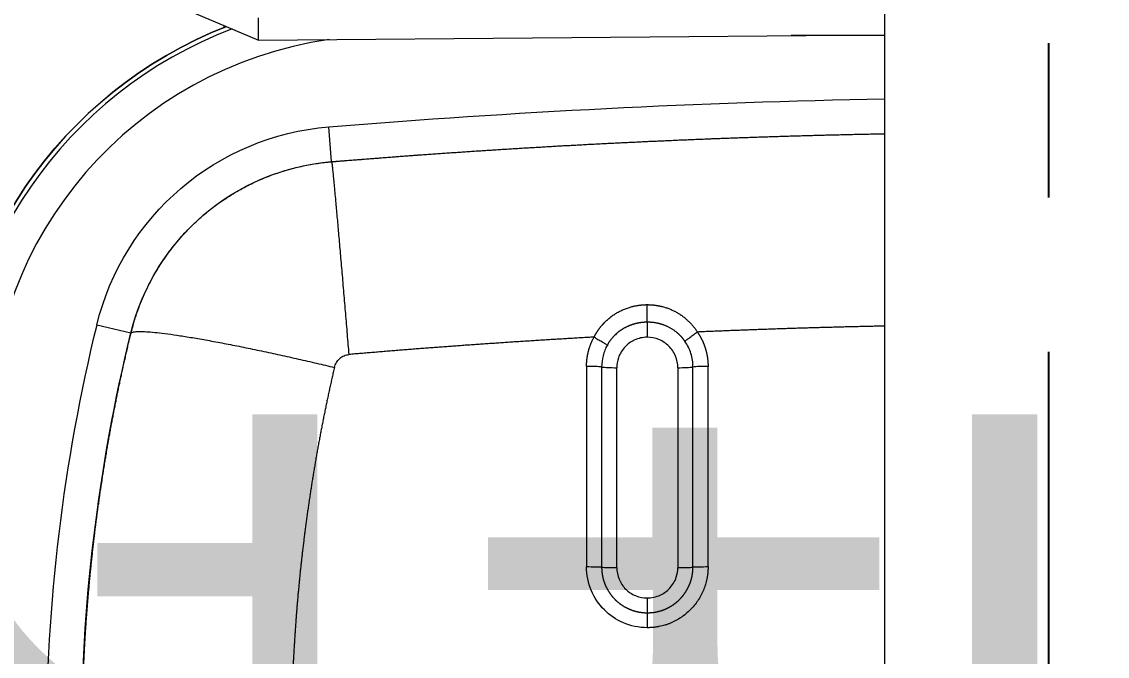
# Model space of a CAD drawing. Header units: millimetres. Extents: x 13235 to 13829, y -4257 to -3417.
# Drawn here: x 13429.7 to 13445.33, y -3513.66 to -3504.52 of the extents above; entities that cross this region are included whole.
import ezdxf

# ---------------------------------------------------------------- set-up
doc = ezdxf.new("R2010")
doc.units = ezdxf.units.MM
doc.header["$LTSCALE"] = 0.1
doc.linetypes.add('CENTER2', pattern=[28.575, 19.05, -3.175, 3.175, -3.175])
doc.linetypes.add('HIDDENX2', pattern=[19.05, 12.7, -6.35])
doc.layers.get('0').update_dxf_attribs({"lineweight": 15})
doc.layers.add('DIM', color=3, linetype='Continuous', lineweight=9)
doc.layers.add('HIDDEN', color=8, linetype='HIDDENX2')
doc.styles.get("Standard").update_dxf_attribs({"font": 'arial.ttf'})

msp = doc.modelspace()

# ---------------------------------------------------------------- linework, layer by layer
at = {"linetype": 'Continuous', "lineweight": 18, "extrusion": (-1.22465e-16, -1, 0)}
for p, q in [((13442.123, -3500.119), (13442.123, -3525.119)), ((13432.176, -3504.386), (13433.11, -3504.782)), ((13433.11, -3504.782), (13442.122, -3504.704)), ((13438.049, -3509.491), (13438.049, -3512.375)), ((13439.364, -3512.375), (13439.364, -3509.491))]:
    msp.add_line(p, q, dxfattribs=at)
at = {"linetype": 'Continuous', "lineweight": 13, "extrusion": (-1.22465e-16, -1, 0)}
for p, q in [((13432.611, -3504.57), (13432.612, -3504.598)), ((13432.611, -3504.57), (13432.612, -3504.598)), ((13442.123, -3504.716), (13440.776, -3504.716)), ((13434.162, -3506.532), (13434.12, -3506.031)), ((13434.162, -3506.533), (13434.162, -3506.532)), ((13430.784, -3508.882), (13431.272, -3509)), ((13431.272, -3509), (13431.274, -3509.001)), ((13438.267, -3512.38), (13438.267, -3509.5)), ((13439.146, -3509.5), (13439.146, -3512.38))]:
    msp.add_line(p, q, dxfattribs=at)
at = {"linetype": 'Continuous', "lineweight": 13, "extrusion": (0, 0, -1)}
for centre, radius, start, end in [((-13434.938, -3510.424), 6.272, 0, 68.5673), ((-13444.485, -3631.715), 126.11, 85.28566, 88.92653), ((-13455.666, -3514.946), 25.108, 0, 13.6983)]:
    msp.add_arc(centre, radius, start, end, dxfattribs=at)
at = {"linetype": 'Continuous', "lineweight": 18}
msp.add_arc((13434.938, -3510.424), 6.272, 111.4341, 180, dxfattribs=at)
at = {"linetype": 'Continuous', "lineweight": 13}
for radius, start in [(6.21, 110.8491), (5.708, 98.1788)]:
    msp.add_arc((13434.938, -3510.424), radius, start, 180, dxfattribs=at)
at = {"linetype": 'Continuous', "lineweight": 18, "extrusion": (0, 0, -1)}
for centre, radius, start, end in [((-13434.429, -3509.77), 3.752, 13.6989, 85.285), ((-13444.485, -3631.715), 125.608, 85.28568, 88.92226), ((-13434.429, -3509.77), 3.249, 13.6983, 85.2857), ((-13455.666, -3514.946), 25.61, 0, 13.6984)]:
    msp.add_arc(centre, radius, start, end, dxfattribs=at)
at = {"linetype": 'Continuous', "lineweight": 18}
for centre, major_axis, ratio, start_param, end_param in [((13437.832, -3509.5), (0.251, 0), 0.072499, 0.523565, 1.57082), ((13439.581, -3509.5), (0.251, 0), 0.072499, 1.570773, 2.61793), ((13437.832, -3512.38), (-0.251, 0), 0.034167, 3.665126, 4.712354), ((13439.581, -3512.38), (-0.251, 0), 0.034167, 4.712424, 5.759653)]:
    msp.add_ellipse(centre, major_axis=major_axis, ratio=ratio, start_param=start_param, end_param=end_param, dxfattribs=at)
at = {"linetype": 'Continuous', "lineweight": 13}
for centre, major_axis, ratio, start_param, end_param in [((13437.833, -3514.946), (0, -75.378), 0.000024, 4.639827, 4.67819), ((13438.267, -3509.482), (-0.251, 0), 0.0725, 0.523675, 1.570796), ((13439.146, -3509.482), (-0.251, 0), 0.0725, 1.570796, 2.617919), ((13439.58, -3514.946), (0, 75.378), 0.000024, 4.746563, 4.784951), ((13438.267, -3512.371), (0.251, 0), 0.034167, 3.665267, 4.712389), ((13439.146, -3512.371), (0.251, 0), 0.034167, 4.712389, 5.75951)]:
    msp.add_ellipse(centre, major_axis=major_axis, ratio=ratio, start_param=start_param, end_param=end_param, dxfattribs=at)
at = {"linetype": 'Continuous', "lineweight": 18}
for points, knots in [([(13433.11, -3504.782), (13433.11, -3504.782), (13433.11, -3504.769), (13433.11, -3504.709), (13433.11, -3504.608), (13433.11, -3504.515), (13433.11, -3504.461)], [0, 0, 0, 0, 0.250365, 0.500243, 0.750122, 1, 1, 1, 1]), ([(13438.706, -3508.845), (13438.706, -3508.831), (13438.706, -3508.797), (13438.705, -3508.733), (13438.705, -3508.661), (13438.705, -3508.614), (13438.705, -3508.592)], [0, 0, 0, 0, 0.250005, 0.50001, 0.750015, 1, 1, 1, 1]), ([(13438.706, -3509.062), (13438.642, -3509.062), (13438.523, -3509.088), (13438.373, -3509.196), (13438.285, -3509.341), (13438.267, -3509.452), (13438.267, -3509.5)], [0, 0, 0, 0, 0.278949, 0.51556, 0.792307, 1, 1, 1, 1]), ([(13439.146, -3509.5), (13439.146, -3509.443), (13439.123, -3509.328), (13439.025, -3509.182), (13438.879, -3509.084), (13438.764, -3509.062), (13438.706, -3509.062)], [0, 0, 0, 0, 0.250256, 0.500366, 0.750264, 1, 1, 1, 1]), ([(13438.706, -3513.246), (13438.586, -3513.246), (13438.357, -3513.199), (13438.069, -3513.002), (13437.877, -3512.716), (13437.832, -3512.486), (13437.832, -3512.371)], [0, 0, 0, 0, 0.263095, 0.499783, 0.749102, 1, 1, 1, 1]), ([(13438.267, -3512.38), (13438.267, -3512.437), (13438.29, -3512.552), (13438.387, -3512.698), (13438.534, -3512.795), (13438.649, -3512.818), (13438.706, -3512.818)], [0, 0, 0, 0, 0.250188, 0.500268, 0.750184, 1, 1, 1, 1]), ([(13438.706, -3512.818), (13438.771, -3512.818), (13438.889, -3512.791), (13439.04, -3512.683), (13439.128, -3512.538), (13439.146, -3512.427), (13439.146, -3512.38)], [0, 0, 0, 0, 0.278901, 0.515475, 0.792285, 1, 1, 1, 1])]:
    msp.add_open_spline(points, degree=3, knots=knots, dxfattribs=at)
at = {"linetype": 'Continuous', "lineweight": 13}
for points, knots in [([(13434.162, -3506.533), (13434.192, -3506.531), (13434.252, -3506.526), (13434.342, -3506.518), (13434.432, -3506.511), (13434.522, -3506.504), (13434.612, -3506.497), (13434.702, -3506.49), (13434.791, -3506.483), (13434.881, -3506.476), (13434.971, -3506.469), (13435.06, -3506.462), (13435.15, -3506.455), (13435.239, -3506.449), (13435.329, -3506.442), (13435.418, -3506.436), (13435.507, -3506.429), (13435.597, -3506.423), (13435.686, -3506.417), (13435.775, -3506.41), (13435.864, -3506.404), (13435.953, -3506.398), (13436.042, -3506.392), (13436.131, -3506.386), (13436.22, -3506.38), (13436.309, -3506.374), (13436.397, -3506.369), (13436.486, -3506.363), (13436.575, -3506.357), (13436.663, -3506.352), (13436.752, -3506.346), (13436.84, -3506.341), (13436.929, -3506.335), (13437.017, -3506.33), (13437.105, -3506.325), (13437.194, -3506.32), (13437.282, -3506.314), (13437.37, -3506.309), (13437.458, -3506.304), (13437.546, -3506.299), (13437.634, -3506.295), (13437.722, -3506.29), (13437.81, -3506.285), (13437.898, -3506.28), (13437.986, -3506.276), (13438.073, -3506.271), (13438.161, -3506.267), (13438.248, -3506.263), (13438.336, -3506.258), (13438.423, -3506.254), (13438.511, -3506.25), (13438.598, -3506.246), (13438.685, -3506.241), (13438.773, -3506.237), (13438.86, -3506.234), (13438.947, -3506.23), (13439.034, -3506.226), (13439.121, -3506.222), (13439.208, -3506.218), (13439.295, -3506.215), (13439.382, -3506.211), (13439.469, -3506.208), (13439.555, -3506.204), (13439.642, -3506.201), (13439.729, -3506.197), (13439.815, -3506.194), (13439.902, -3506.191), (13439.988, -3506.188), (13440.074, -3506.185), (13440.161, -3506.182), (13440.247, -3506.179), (13440.333, -3506.176), (13440.419, -3506.173), (13440.505, -3506.17), (13440.591, -3506.168), (13440.677, -3506.165), (13440.763, -3506.162), (13440.849, -3506.16), (13440.935, -3506.157), (13441.021, -3506.155), (13441.106, -3506.153), (13441.192, -3506.15), (13441.278, -3506.148), (13441.363, -3506.146), (13441.448, -3506.144), (13441.534, -3506.142), (13441.619, -3506.14), (13441.704, -3506.138), (13441.79, -3506.136), (13441.875, -3506.134), (13441.96, -3506.133), (13442.042, -3506.131), (13442.096, -3506.13), (13442.122, -3506.129)], [0, 0, 0, 0, 0.011338, 0.022669, 0.033992, 0.045308, 0.056617, 0.067917, 0.07921, 0.090496, 0.101774, 0.113045, 0.124308, 0.135564, 0.146812, 0.158052, 0.169285, 0.180511, 0.191729, 0.202939, 0.214142, 0.225337, 0.236525, 0.247706, 0.258879, 0.270044, 0.281202, 0.292352, 0.303495, 0.31463, 0.325757, 0.336878, 0.34799, 0.359095, 0.370193, 0.381283, 0.392365, 0.403441, 0.414508, 0.425568, 0.43662, 0.447665, 0.458703, 0.469733, 0.480755, 0.49177, 0.502777, 0.513777, 0.524769, 0.535754, 0.546731, 0.557701, 0.568663, 0.579617, 0.590564, 0.601504, 0.612436, 0.623361, 0.634278, 0.645187, 0.656089, 0.666984, 0.67787, 0.68875, 0.699622, 0.710486, 0.721343, 0.732192, 0.743034, 0.753868, 0.764695, 0.775514, 0.786326, 0.79713, 0.807927, 0.818716, 0.829497, 0.840271, 0.851038, 0.861797, 0.872548, 0.883292, 0.894029, 0.904758, 0.915479, 0.926193, 0.936899, 0.947598, 0.958289, 0.968973, 0.979649, 0.990318, 1, 1, 1, 1]), ([(13431.274, -3509.001), (13431.298, -3508.902), (13431.327, -3508.805), (13431.392, -3508.616), (13431.428, -3508.524), (13431.509, -3508.346), (13431.552, -3508.26), (13431.646, -3508.093), (13431.696, -3508.013), (13431.802, -3507.859), (13431.857, -3507.785), (13431.972, -3507.644), (13432.032, -3507.577), (13432.156, -3507.449), (13432.219, -3507.388), (13432.35, -3507.274), (13432.416, -3507.22), (13432.552, -3507.118), (13432.621, -3507.071), (13432.76, -3506.983), (13432.83, -3506.942), (13432.971, -3506.867), (13433.042, -3506.832), (13433.185, -3506.769), (13433.256, -3506.74), (13433.399, -3506.689), (13433.47, -3506.666), (13433.611, -3506.626), (13433.682, -3506.609), (13433.821, -3506.579), (13433.96, -3506.554), (13434.095, -3506.539), (13434.162, -3506.533)], [0, 0, 0, 0, 0.0625, 0.0625, 0.125, 0.125, 0.1875, 0.1875, 0.25, 0.25, 0.3125, 0.3125, 0.375, 0.375, 0.4375, 0.4375, 0.5, 0.5, 0.5625, 0.5625, 0.625, 0.625, 0.6875, 0.6875, 0.75, 0.75, 0.8125, 0.8125, 0.875, 0.875, 0.9375, 1, 1, 1, 1]), ([(13437.94, -3509.06), (13437.941, -3509.058), (13437.943, -3509.054), (13437.946, -3509.048), (13437.949, -3509.042), (13437.953, -3509.036), (13437.956, -3509.03), (13437.959, -3509.024), (13437.963, -3509.018), (13437.966, -3509.012), (13437.97, -3509.006), (13437.973, -3509), (13437.977, -3508.994), (13437.981, -3508.988), (13437.984, -3508.982), (13437.988, -3508.977), (13437.992, -3508.971), (13437.996, -3508.965), (13438, -3508.959), (13438.004, -3508.954), (13438.008, -3508.948), (13438.012, -3508.942), (13438.016, -3508.937), (13438.02, -3508.931), (13438.024, -3508.926), (13438.028, -3508.92), (13438.033, -3508.915), (13438.037, -3508.909), (13438.041, -3508.904), (13438.046, -3508.899), (13438.05, -3508.893), (13438.055, -3508.888), (13438.059, -3508.883), (13438.064, -3508.878), (13438.069, -3508.872), (13438.074, -3508.867), (13438.09, -3508.849), (13438.12, -3508.82), (13438.165, -3508.781), (13438.212, -3508.745), (13438.261, -3508.713), (13438.313, -3508.685), (13438.365, -3508.661), (13438.42, -3508.64), (13438.462, -3508.627), (13438.49, -3508.619), (13438.504, -3508.616), (13438.518, -3508.613), (13438.532, -3508.61), (13438.547, -3508.607), (13438.561, -3508.604), (13438.575, -3508.602), (13438.589, -3508.6), (13438.604, -3508.598), (13438.618, -3508.597), (13438.632, -3508.595), (13438.647, -3508.594), (13438.661, -3508.593), (13438.676, -3508.593), (13438.69, -3508.592), (13438.7, -3508.592), (13438.705, -3508.592)], [0, 0, 0, 0, 0.007325, 0.014647, 0.021966, 0.029283, 0.036598, 0.043911, 0.051224, 0.058535, 0.065846, 0.073158, 0.08047, 0.087782, 0.095096, 0.102412, 0.10973, 0.11705, 0.124373, 0.1317, 0.13903, 0.146364, 0.153704, 0.161048, 0.168397, 0.175753, 0.183114, 0.190483, 0.197858, 0.205241, 0.212632, 0.220032, 0.22744, 0.234858, 0.242285, 0.249722, 0.25717, 0.320213, 0.382963, 0.44569, 0.508675, 0.570135, 0.631553, 0.693208, 0.755378, 0.770775, 0.786138, 0.801471, 0.816778, 0.832063, 0.847331, 0.862585, 0.877831, 0.893072, 0.908313, 0.923558, 0.938812, 0.954079, 0.969363, 0.984668, 1, 1, 1, 1]), ([(13438.705, -3508.592), (13438.707, -3508.592), (13438.712, -3508.592), (13438.719, -3508.592), (13438.727, -3508.593), (13438.734, -3508.593), (13438.741, -3508.593), (13438.748, -3508.593), (13438.756, -3508.594), (13438.763, -3508.594), (13438.77, -3508.595), (13438.777, -3508.595), (13438.784, -3508.596), (13438.792, -3508.597), (13438.799, -3508.597), (13438.806, -3508.598), (13438.813, -3508.599), (13438.82, -3508.6), (13438.828, -3508.601), (13438.835, -3508.602), (13438.842, -3508.603), (13438.849, -3508.604), (13438.856, -3508.606), (13438.863, -3508.607), (13438.871, -3508.608), (13438.878, -3508.61), (13438.885, -3508.611), (13438.892, -3508.613), (13438.899, -3508.614), (13438.906, -3508.616), (13438.928, -3508.621), (13438.965, -3508.631), (13439.015, -3508.649), (13439.064, -3508.669), (13439.112, -3508.693), (13439.158, -3508.719), (13439.203, -3508.749), (13439.246, -3508.782), (13439.277, -3508.809), (13439.297, -3508.828), (13439.308, -3508.838), (13439.318, -3508.849), (13439.329, -3508.859), (13439.339, -3508.87), (13439.348, -3508.881), (13439.358, -3508.892), (13439.367, -3508.904), (13439.377, -3508.915), (13439.386, -3508.926), (13439.394, -3508.938), (13439.403, -3508.95), (13439.411, -3508.962), (13439.42, -3508.974), (13439.425, -3508.982), (13439.427, -3508.987)], [0, 0, 0, 0, 0.008452, 0.016897, 0.025335, 0.033768, 0.042196, 0.05062, 0.059039, 0.067455, 0.075869, 0.08428, 0.09269, 0.101099, 0.109508, 0.117917, 0.126327, 0.134739, 0.143152, 0.151569, 0.159988, 0.168412, 0.17684, 0.185274, 0.193713, 0.202158, 0.21061, 0.21907, 0.227537, 0.236014, 0.244499, 0.306692, 0.368433, 0.429953, 0.491478, 0.55444, 0.61722, 0.680046, 0.743142, 0.760482, 0.777771, 0.795015, 0.812218, 0.829385, 0.846519, 0.863626, 0.880709, 0.897773, 0.914822, 0.931861, 0.948894, 0.965925, 0.982959, 1, 1, 1, 1]), ([(13438.706, -3508.845), (13438.704, -3508.845), (13438.7, -3508.845), (13438.693, -3508.845), (13438.686, -3508.845), (13438.68, -3508.845), (13438.673, -3508.846), (13438.666, -3508.846), (13438.659, -3508.847), (13438.652, -3508.847), (13438.645, -3508.848), (13438.638, -3508.848), (13438.631, -3508.849), (13438.624, -3508.85), (13438.617, -3508.851), (13438.61, -3508.852), (13438.603, -3508.853), (13438.596, -3508.854), (13438.588, -3508.855), (13438.581, -3508.857), (13438.574, -3508.858), (13438.567, -3508.859), (13438.559, -3508.861), (13438.552, -3508.863), (13438.545, -3508.864), (13438.537, -3508.866), (13438.53, -3508.868), (13438.522, -3508.87), (13438.515, -3508.872), (13438.508, -3508.875), (13438.5, -3508.877), (13438.493, -3508.879), (13438.485, -3508.882), (13438.478, -3508.884), (13438.47, -3508.887), (13438.463, -3508.89), (13438.455, -3508.893), (13438.448, -3508.896), (13438.44, -3508.899), (13438.433, -3508.902), (13438.425, -3508.906), (13438.417, -3508.909), (13438.41, -3508.913), (13438.402, -3508.916), (13438.395, -3508.92), (13438.387, -3508.924), (13438.38, -3508.928), (13438.365, -3508.937), (13438.343, -3508.95), (13438.314, -3508.969), (13438.286, -3508.99), (13438.26, -3509.013), (13438.24, -3509.032), (13438.225, -3509.046), (13438.216, -3509.056), (13438.208, -3509.065), (13438.199, -3509.075), (13438.191, -3509.085), (13438.183, -3509.095), (13438.176, -3509.104), (13438.169, -3509.114), (13438.162, -3509.124), (13438.155, -3509.134), (13438.148, -3509.144), (13438.142, -3509.155), (13438.136, -3509.165), (13438.132, -3509.171), (13438.131, -3509.175)], [0, 0, 0, 0, 0.00952, 0.019099, 0.028738, 0.038437, 0.048196, 0.058015, 0.067894, 0.077834, 0.087833, 0.097893, 0.108014, 0.118195, 0.128437, 0.138739, 0.149103, 0.159527, 0.170012, 0.180558, 0.191165, 0.201833, 0.212562, 0.223353, 0.234205, 0.245118, 0.256092, 0.267128, 0.278225, 0.289383, 0.300604, 0.311886, 0.323229, 0.334634, 0.346102, 0.357631, 0.369222, 0.380875, 0.39259, 0.404368, 0.416209, 0.428112, 0.440078, 0.452106, 0.464198, 0.476353, 0.488571, 0.500853, 0.550727, 0.600635, 0.650573, 0.700538, 0.750526, 0.769479, 0.788258, 0.806865, 0.825297, 0.843556, 0.861641, 0.879551, 0.897286, 0.914846, 0.93223, 0.949438, 0.966469, 0.983323, 1, 1, 1, 1]), ([(13439.248, -3509.119), (13439.247, -3509.118), (13439.245, -3509.114), (13439.241, -3509.109), (13439.237, -3509.104), (13439.233, -3509.099), (13439.229, -3509.093), (13439.225, -3509.088), (13439.221, -3509.083), (13439.216, -3509.077), (13439.211, -3509.072), (13439.207, -3509.066), (13439.202, -3509.06), (13439.197, -3509.055), (13439.191, -3509.049), (13439.186, -3509.043), (13439.18, -3509.037), (13439.174, -3509.032), (13439.169, -3509.026), (13439.162, -3509.02), (13439.156, -3509.014), (13439.15, -3509.008), (13439.135, -3508.996), (13439.113, -3508.978), (13439.08, -3508.955), (13439.047, -3508.934), (13439.019, -3508.919), (13438.999, -3508.909), (13438.985, -3508.903), (13438.972, -3508.897), (13438.958, -3508.892), (13438.945, -3508.887), (13438.931, -3508.882), (13438.918, -3508.877), (13438.904, -3508.873), (13438.891, -3508.869), (13438.877, -3508.866), (13438.864, -3508.862), (13438.85, -3508.859), (13438.837, -3508.857), (13438.823, -3508.854), (13438.81, -3508.852), (13438.797, -3508.85), (13438.784, -3508.849), (13438.771, -3508.848), (13438.758, -3508.847), (13438.745, -3508.846), (13438.732, -3508.845), (13438.719, -3508.845), (13438.711, -3508.845), (13438.706, -3508.845)], [0, 0, 0, 0, 0.009757, 0.019727, 0.029911, 0.040307, 0.050916, 0.061737, 0.072772, 0.084018, 0.095478, 0.107149, 0.119033, 0.131129, 0.143438, 0.155958, 0.16869, 0.181633, 0.194788, 0.208155, 0.221734, 0.235524, 0.249525, 0.312065, 0.374539, 0.436937, 0.499251, 0.522836, 0.546253, 0.569501, 0.592583, 0.615498, 0.638247, 0.660831, 0.683251, 0.705507, 0.727598, 0.749526, 0.771291, 0.792893, 0.814332, 0.835608, 0.856722, 0.877673, 0.898463, 0.919092, 0.939559, 0.959866, 0.980013, 1, 1, 1, 1]), ([(13430.566, -3514.946), (13430.566, -3514.933), (13430.566, -3514.906), (13430.567, -3514.867), (13430.567, -3514.827), (13430.567, -3514.787), (13430.567, -3514.747), (13430.568, -3514.707), (13430.568, -3514.667), (13430.568, -3514.627), (13430.569, -3514.587), (13430.57, -3514.547), (13430.57, -3514.507), (13430.571, -3514.467), (13430.572, -3514.428), (13430.573, -3514.388), (13430.573, -3514.348), (13430.574, -3514.308), (13430.575, -3514.268), (13430.577, -3514.228), (13430.578, -3514.188), (13430.579, -3514.148), (13430.58, -3514.108), (13430.582, -3514.068), (13430.583, -3514.028), (13430.584, -3513.988), (13430.586, -3513.948), (13430.588, -3513.908), (13430.589, -3513.868), (13430.591, -3513.828), (13430.593, -3513.788), (13430.595, -3513.748), (13430.597, -3513.709), (13430.599, -3513.669), (13430.601, -3513.629), (13430.603, -3513.589), (13430.605, -3513.549), (13430.607, -3513.509), (13430.609, -3513.469), (13430.612, -3513.429), (13430.614, -3513.389), (13430.617, -3513.349), (13430.619, -3513.309), (13430.622, -3513.269), (13430.625, -3513.229), (13430.627, -3513.189), (13430.63, -3513.149), (13430.633, -3513.109), (13430.636, -3513.069), (13430.639, -3513.029), (13430.642, -3512.989), (13430.645, -3512.949), (13430.648, -3512.909), (13430.652, -3512.869), (13430.655, -3512.829), (13430.658, -3512.789), (13430.662, -3512.749), (13430.665, -3512.709), (13430.669, -3512.67), (13430.673, -3512.63), (13430.676, -3512.59), (13430.68, -3512.55), (13430.684, -3512.51), (13430.688, -3512.47), (13430.692, -3512.43), (13430.696, -3512.39), (13430.7, -3512.35), (13430.704, -3512.31), (13430.708, -3512.27), (13430.712, -3512.23), (13430.717, -3512.19), (13430.721, -3512.15), (13430.726, -3512.11), (13430.73, -3512.07), (13430.735, -3512.031), (13430.739, -3511.991), (13430.745, -3511.94), (13430.753, -3511.877), (13430.762, -3511.804), (13430.771, -3511.73), (13430.781, -3511.657), (13430.791, -3511.583), (13430.8, -3511.51), (13430.811, -3511.436), (13430.821, -3511.363), (13430.832, -3511.289), (13430.843, -3511.216), (13430.854, -3511.142), (13430.865, -3511.068), (13430.876, -3510.995), (13430.888, -3510.921), (13430.9, -3510.847), (13430.912, -3510.774), (13430.925, -3510.7), (13430.937, -3510.626), (13430.95, -3510.552), (13430.963, -3510.479), (13430.977, -3510.405), (13430.99, -3510.331), (13431.004, -3510.257), (13431.018, -3510.183), (13431.032, -3510.109), (13431.047, -3510.036), (13431.062, -3509.962), (13431.076, -3509.888), (13431.092, -3509.814), (13431.107, -3509.74), (13431.123, -3509.666), (13431.139, -3509.592), (13431.155, -3509.518), (13431.171, -3509.444), (13431.188, -3509.371), (13431.204, -3509.297), (13431.221, -3509.223), (13431.239, -3509.149), (13431.256, -3509.075), (13431.268, -3509.026), (13431.274, -3509.001)], [0, 0, 0, 0, 0.006641, 0.013284, 0.019926, 0.02657, 0.033214, 0.039859, 0.046505, 0.053151, 0.059798, 0.066445, 0.073094, 0.079743, 0.086392, 0.093043, 0.099694, 0.106345, 0.112998, 0.119651, 0.126305, 0.132959, 0.139615, 0.14627, 0.152927, 0.159584, 0.166243, 0.172901, 0.179561, 0.186221, 0.192882, 0.199543, 0.206206, 0.212869, 0.219533, 0.226197, 0.232862, 0.239528, 0.246195, 0.252862, 0.25953, 0.266199, 0.272869, 0.279539, 0.28621, 0.292882, 0.299554, 0.306227, 0.312901, 0.319576, 0.326251, 0.332927, 0.339604, 0.346282, 0.35296, 0.35964, 0.366319, 0.373, 0.379681, 0.386364, 0.393046, 0.39973, 0.406415, 0.4131, 0.419786, 0.426472, 0.43316, 0.439848, 0.446537, 0.453227, 0.459917, 0.466608, 0.4733, 0.479993, 0.486687, 0.493381, 0.500076, 0.512393, 0.524719, 0.537054, 0.549398, 0.561752, 0.574114, 0.586486, 0.598868, 0.611258, 0.623658, 0.636067, 0.648485, 0.660913, 0.67335, 0.685796, 0.698252, 0.710717, 0.723191, 0.735674, 0.748167, 0.760669, 0.773181, 0.785702, 0.798232, 0.810772, 0.823321, 0.83588, 0.848448, 0.861025, 0.873612, 0.886208, 0.898814, 0.911429, 0.924053, 0.936687, 0.949331, 0.961984, 0.974646, 0.987318, 1, 1, 1, 1]), ([(13431.274, -3509.001), (13431.278, -3508.996), (13431.286, -3508.991), (13431.31, -3508.984), (13431.327, -3508.982), (13431.367, -3508.979), (13431.392, -3508.978), (13431.45, -3508.979), (13431.484, -3508.981), (13431.56, -3508.986), (13431.602, -3508.99), (13431.696, -3509), (13431.747, -3509.006), (13431.858, -3509.021), (13431.918, -3509.03), (13432.045, -3509.049), (13432.112, -3509.06), (13432.254, -3509.084), (13432.328, -3509.097), (13432.482, -3509.125), (13432.561, -3509.14), (13432.725, -3509.172), (13432.809, -3509.188), (13432.979, -3509.223), (13433.066, -3509.241), (13433.241, -3509.278), (13433.329, -3509.297), (13433.506, -3509.336), (13433.595, -3509.356), (13433.771, -3509.396), (13433.859, -3509.416), (13434.032, -3509.456), (13434.117, -3509.476), (13434.201, -3509.497)], [0, 0, 0, 0, 0.0625, 0.0625, 0.125, 0.125, 0.1875, 0.1875, 0.25, 0.25, 0.3125, 0.3125, 0.375, 0.375, 0.4375, 0.4375, 0.5, 0.5, 0.5625, 0.5625, 0.625, 0.625, 0.6875, 0.6875, 0.75, 0.75, 0.8125, 0.8125, 0.875, 0.875, 0.9375, 0.9375, 1, 1, 1, 1]), ([(13442.122, -3508.901), (13442.114, -3508.901), (13442.078, -3508.902), (13442.014, -3508.904), (13441.931, -3508.905), (13441.847, -3508.907), (13441.764, -3508.909), (13441.68, -3508.911), (13441.597, -3508.913), (13441.513, -3508.915), (13441.43, -3508.917), (13441.347, -3508.92), (13441.263, -3508.922), (13441.18, -3508.924), (13441.096, -3508.926), (13441.013, -3508.929), (13440.929, -3508.931), (13440.846, -3508.934), (13440.762, -3508.937), (13440.679, -3508.939), (13440.595, -3508.942), (13440.512, -3508.945), (13440.429, -3508.948), (13440.345, -3508.951), (13440.262, -3508.954), (13440.178, -3508.957), (13440.095, -3508.96), (13440.011, -3508.963), (13439.928, -3508.966), (13439.845, -3508.969), (13439.761, -3508.973), (13439.678, -3508.976), (13439.594, -3508.979), (13439.511, -3508.983), (13439.455, -3508.985), (13439.427, -3508.987)], [0, 0, 0, 0, 0.009078, 0.040046, 0.071013, 0.10198, 0.132947, 0.163913, 0.19488, 0.225846, 0.256812, 0.287778, 0.318744, 0.34971, 0.380676, 0.411642, 0.442607, 0.473573, 0.504539, 0.535504, 0.56647, 0.597436, 0.628401, 0.659367, 0.690333, 0.721299, 0.752265, 0.783231, 0.814198, 0.845164, 0.876131, 0.907098, 0.938065, 0.969032, 1, 1, 1, 1]), ([(13439.427, -3508.987), (13439.429, -3508.989), (13439.432, -3508.993), (13439.436, -3508.999), (13439.44, -3509.005), (13439.444, -3509.012), (13439.448, -3509.018), (13439.452, -3509.025), (13439.456, -3509.031), (13439.46, -3509.037), (13439.464, -3509.044), (13439.468, -3509.05), (13439.471, -3509.057), (13439.475, -3509.064), (13439.478, -3509.07), (13439.482, -3509.077), (13439.485, -3509.083), (13439.489, -3509.09), (13439.492, -3509.097), (13439.495, -3509.104), (13439.499, -3509.11), (13439.502, -3509.117), (13439.505, -3509.124), (13439.508, -3509.131), (13439.511, -3509.138), (13439.514, -3509.145), (13439.517, -3509.152), (13439.519, -3509.158), (13439.522, -3509.165), (13439.525, -3509.172), (13439.527, -3509.18), (13439.53, -3509.187), (13439.533, -3509.194), (13439.535, -3509.201), (13439.537, -3509.208), (13439.54, -3509.215), (13439.543, -3509.225), (13439.546, -3509.236), (13439.55, -3509.251), (13439.554, -3509.265), (13439.558, -3509.279), (13439.561, -3509.293), (13439.564, -3509.307), (13439.567, -3509.322), (13439.569, -3509.336), (13439.571, -3509.351), (13439.574, -3509.365), (13439.575, -3509.379), (13439.577, -3509.394), (13439.578, -3509.408), (13439.579, -3509.423), (13439.58, -3509.438), (13439.581, -3509.452), (13439.581, -3509.467), (13439.581, -3509.477), (13439.581, -3509.482)], [0, 0, 0, 0, 0.014405, 0.028792, 0.04316, 0.057512, 0.071848, 0.086169, 0.100476, 0.114771, 0.129054, 0.143327, 0.15759, 0.171845, 0.186092, 0.200333, 0.214569, 0.228801, 0.24303, 0.257256, 0.271482, 0.285708, 0.299934, 0.314164, 0.328396, 0.342633, 0.356875, 0.371124, 0.38538, 0.399645, 0.413919, 0.428205, 0.442502, 0.456812, 0.471135, 0.485474, 0.499829, 0.527808, 0.555723, 0.583582, 0.611392, 0.639162, 0.666899, 0.69461, 0.722304, 0.749989, 0.777671, 0.80536, 0.833062, 0.860786, 0.888539, 0.91633, 0.944165, 0.972052, 1, 1, 1, 1]), ([(13437.94, -3509.06), (13437.91, -3509.062), (13437.852, -3509.065), (13437.763, -3509.07), (13437.675, -3509.075), (13437.587, -3509.08), (13437.498, -3509.086), (13437.41, -3509.091), (13437.322, -3509.096), (13437.233, -3509.102), (13437.145, -3509.107), (13437.057, -3509.113), (13436.968, -3509.119), (13436.88, -3509.124), (13436.792, -3509.13), (13436.703, -3509.136), (13436.615, -3509.142), (13436.527, -3509.148), (13436.439, -3509.154), (13436.35, -3509.16), (13436.262, -3509.166), (13436.174, -3509.172), (13436.086, -3509.178), (13435.997, -3509.185), (13435.909, -3509.191), (13435.821, -3509.198), (13435.733, -3509.204), (13435.644, -3509.211), (13435.556, -3509.218), (13435.468, -3509.224), (13435.38, -3509.231), (13435.291, -3509.238), (13435.203, -3509.245), (13435.115, -3509.252), (13435.027, -3509.259), (13434.939, -3509.266), (13434.85, -3509.274), (13434.762, -3509.281), (13434.674, -3509.288), (13434.586, -3509.296), (13434.498, -3509.303), (13434.439, -3509.308), (13434.409, -3509.311)], [0, 0, 0, 0, 0.025001, 0.050002, 0.075003, 0.100004, 0.125004, 0.150004, 0.175004, 0.200004, 0.225004, 0.250003, 0.275003, 0.300002, 0.325001, 0.350001, 0.375, 0.399999, 0.424998, 0.449997, 0.474996, 0.499995, 0.524994, 0.549993, 0.574992, 0.599992, 0.624991, 0.64999, 0.67499, 0.699989, 0.724989, 0.749989, 0.774989, 0.799989, 0.82499, 0.849991, 0.874992, 0.899993, 0.924994, 0.949996, 0.974998, 1, 1, 1, 1]), ([(13437.832, -3509.482), (13437.832, -3509.479), (13437.832, -3509.474), (13437.832, -3509.466), (13437.832, -3509.459), (13437.832, -3509.451), (13437.832, -3509.444), (13437.833, -3509.436), (13437.833, -3509.429), (13437.834, -3509.421), (13437.834, -3509.414), (13437.835, -3509.406), (13437.836, -3509.399), (13437.836, -3509.391), (13437.837, -3509.384), (13437.838, -3509.376), (13437.839, -3509.369), (13437.84, -3509.361), (13437.841, -3509.354), (13437.842, -3509.346), (13437.843, -3509.339), (13437.845, -3509.331), (13437.846, -3509.324), (13437.847, -3509.316), (13437.849, -3509.309), (13437.85, -3509.301), (13437.852, -3509.294), (13437.854, -3509.286), (13437.855, -3509.279), (13437.857, -3509.271), (13437.86, -3509.262), (13437.863, -3509.25), (13437.867, -3509.236), (13437.871, -3509.221), (13437.876, -3509.208), (13437.88, -3509.194), (13437.885, -3509.18), (13437.89, -3509.166), (13437.896, -3509.153), (13437.901, -3509.139), (13437.907, -3509.126), (13437.913, -3509.112), (13437.92, -3509.099), (13437.926, -3509.086), (13437.933, -3509.073), (13437.938, -3509.065), (13437.94, -3509.06)], [0, 0, 0, 0, 0.017238, 0.034465, 0.051682, 0.06889, 0.086091, 0.103286, 0.120477, 0.137664, 0.154848, 0.172032, 0.189217, 0.206403, 0.223592, 0.240786, 0.257986, 0.275192, 0.292407, 0.309631, 0.326867, 0.344114, 0.361375, 0.378651, 0.395943, 0.413252, 0.43058, 0.447927, 0.465296, 0.482688, 0.500102, 0.533741, 0.567295, 0.600773, 0.634184, 0.667538, 0.700845, 0.734113, 0.767351, 0.80057, 0.833779, 0.866987, 0.900204, 0.933438, 0.966701, 1, 1, 1, 1]), ([(13438.131, -3509.175), (13438.117, -3509.199), (13438.105, -3509.224), (13438.085, -3509.275), (13438.077, -3509.301), (13438.056, -3509.381), (13438.049, -3509.436), (13438.049, -3509.491)], [0, 0, 0, 0, 0.25, 0.25, 0.5, 0.5, 1, 1, 1, 1]), ([(13439.364, -3509.491), (13439.364, -3509.425), (13439.354, -3509.359), (13439.324, -3509.265), (13439.312, -3509.234), (13439.283, -3509.175), (13439.267, -3509.147), (13439.248, -3509.119)], [0, 0, 0, 0, 0.5, 0.5, 0.75, 0.75, 1, 1, 1, 1]), ([(13434.201, -3509.497), (13434.199, -3509.508), (13434.193, -3509.532), (13434.185, -3509.568), (13434.177, -3509.604), (13434.169, -3509.639), (13434.161, -3509.675), (13434.153, -3509.711), (13434.145, -3509.747), (13434.137, -3509.782), (13434.129, -3509.818), (13434.121, -3509.854), (13434.114, -3509.89), (13434.106, -3509.925), (13434.099, -3509.961), (13434.091, -3509.997), (13434.084, -3510.033), (13434.076, -3510.069), (13434.069, -3510.104), (13434.062, -3510.14), (13434.054, -3510.176), (13434.047, -3510.212), (13434.04, -3510.248), (13434.033, -3510.284), (13434.026, -3510.32), (13434.019, -3510.356), (13434.012, -3510.392), (13434.005, -3510.428), (13433.998, -3510.463), (13433.992, -3510.499), (13433.985, -3510.535), (13433.978, -3510.571), (13433.972, -3510.607), (13433.965, -3510.643), (13433.959, -3510.679), (13433.952, -3510.715), (13433.946, -3510.751), (13433.939, -3510.787), (13433.933, -3510.823), (13433.927, -3510.86), (13433.921, -3510.896), (13433.915, -3510.932), (13433.909, -3510.968), (13433.903, -3511.004), (13433.897, -3511.04), (13433.891, -3511.076), (13433.885, -3511.112), (13433.879, -3511.148), (13433.874, -3511.184), (13433.868, -3511.221), (13433.862, -3511.257), (13433.857, -3511.293), (13433.851, -3511.329), (13433.846, -3511.365), (13433.84, -3511.402), (13433.835, -3511.438), (13433.83, -3511.474), (13433.825, -3511.51), (13433.819, -3511.546), (13433.814, -3511.583), (13433.809, -3511.619), (13433.804, -3511.655), (13433.799, -3511.692), (13433.794, -3511.728), (13433.79, -3511.764), (13433.785, -3511.8), (13433.78, -3511.837), (13433.775, -3511.873), (13433.771, -3511.909), (13433.766, -3511.946), (13433.762, -3511.982), (13433.757, -3512.019), (13433.753, -3512.055), (13433.748, -3512.091), (13433.744, -3512.128), (13433.74, -3512.164), (13433.734, -3512.211), (13433.728, -3512.269), (13433.72, -3512.337), (13433.713, -3512.406), (13433.706, -3512.474), (13433.699, -3512.543), (13433.692, -3512.611), (13433.686, -3512.68), (13433.679, -3512.748), (13433.673, -3512.817), (13433.667, -3512.885), (13433.662, -3512.954), (13433.656, -3513.022), (13433.651, -3513.091), (13433.645, -3513.159), (13433.641, -3513.228), (13433.636, -3513.297), (13433.631, -3513.365), (13433.627, -3513.434), (13433.623, -3513.502), (13433.619, -3513.571), (13433.615, -3513.64), (13433.611, -3513.708), (13433.608, -3513.777), (13433.604, -3513.846), (13433.601, -3513.914), (13433.599, -3513.983), (13433.596, -3514.052), (13433.594, -3514.121), (13433.591, -3514.189), (13433.589, -3514.258), (13433.587, -3514.327), (13433.586, -3514.396), (13433.584, -3514.465), (13433.583, -3514.533), (13433.582, -3514.602), (13433.581, -3514.671), (13433.58, -3514.74), (13433.58, -3514.809), (13433.58, -3514.878), (13433.58, -3514.923), (13433.58, -3514.946)], [0, 0, 0, 0, 0.006672, 0.013344, 0.020015, 0.026685, 0.033355, 0.040025, 0.046693, 0.053362, 0.060029, 0.066697, 0.073363, 0.08003, 0.086695, 0.093361, 0.100026, 0.10669, 0.113354, 0.120018, 0.126682, 0.133345, 0.140007, 0.14667, 0.153332, 0.159994, 0.166655, 0.173316, 0.179977, 0.186638, 0.193299, 0.199959, 0.20662, 0.21328, 0.21994, 0.226599, 0.233259, 0.239919, 0.246578, 0.253237, 0.259897, 0.266556, 0.273215, 0.279875, 0.286534, 0.293193, 0.299852, 0.306512, 0.313171, 0.319831, 0.32649, 0.33315, 0.33981, 0.34647, 0.35313, 0.35979, 0.366451, 0.373111, 0.379772, 0.386433, 0.393095, 0.399756, 0.406418, 0.41308, 0.419743, 0.426406, 0.433069, 0.439732, 0.446396, 0.453061, 0.459725, 0.46639, 0.473056, 0.479722, 0.486388, 0.493055, 0.499722, 0.512243, 0.524761, 0.537278, 0.549793, 0.562306, 0.574817, 0.587327, 0.599836, 0.612344, 0.62485, 0.637355, 0.64986, 0.662363, 0.674866, 0.687368, 0.699869, 0.71237, 0.724871, 0.737371, 0.749871, 0.762372, 0.774872, 0.787372, 0.799873, 0.812374, 0.824875, 0.837377, 0.84988, 0.862383, 0.874888, 0.887393, 0.899899, 0.912407, 0.924916, 0.937426, 0.949937, 0.96245, 0.974965, 0.987482, 1, 1, 1, 1]), ([(13438.049, -3512.375), (13438.049, -3512.377), (13438.049, -3512.382), (13438.049, -3512.388), (13438.049, -3512.395), (13438.05, -3512.401), (13438.05, -3512.408), (13438.05, -3512.414), (13438.051, -3512.421), (13438.051, -3512.427), (13438.052, -3512.434), (13438.052, -3512.441), (13438.053, -3512.447), (13438.054, -3512.454), (13438.055, -3512.46), (13438.056, -3512.467), (13438.057, -3512.473), (13438.058, -3512.48), (13438.059, -3512.486), (13438.06, -3512.493), (13438.061, -3512.499), (13438.062, -3512.506), (13438.064, -3512.512), (13438.065, -3512.519), (13438.067, -3512.526), (13438.068, -3512.532), (13438.07, -3512.539), (13438.072, -3512.545), (13438.073, -3512.551), (13438.075, -3512.558), (13438.077, -3512.564), (13438.079, -3512.571), (13438.081, -3512.577), (13438.083, -3512.584), (13438.085, -3512.59), (13438.088, -3512.596), (13438.09, -3512.603), (13438.092, -3512.609), (13438.095, -3512.615), (13438.097, -3512.622), (13438.1, -3512.628), (13438.102, -3512.634), (13438.105, -3512.641), (13438.108, -3512.647), (13438.111, -3512.653), (13438.114, -3512.659), (13438.117, -3512.665), (13438.12, -3512.671), (13438.123, -3512.677), (13438.126, -3512.684), (13438.129, -3512.69), (13438.133, -3512.696), (13438.136, -3512.702), (13438.14, -3512.708), (13438.143, -3512.714), (13438.147, -3512.719), (13438.151, -3512.725), (13438.154, -3512.731), (13438.158, -3512.737), (13438.162, -3512.743), (13438.166, -3512.748), (13438.17, -3512.754), (13438.174, -3512.76), (13438.178, -3512.765), (13438.182, -3512.771), (13438.186, -3512.777), (13438.191, -3512.782), (13438.195, -3512.788), (13438.2, -3512.793), (13438.204, -3512.798), (13438.209, -3512.804), (13438.213, -3512.809), (13438.218, -3512.814), (13438.223, -3512.819), (13438.228, -3512.825), (13438.232, -3512.83), (13438.237, -3512.835), (13438.242, -3512.84), (13438.247, -3512.845), (13438.252, -3512.85), (13438.258, -3512.855), (13438.263, -3512.859), (13438.268, -3512.864), (13438.274, -3512.869), (13438.279, -3512.874), (13438.284, -3512.878), (13438.29, -3512.883), (13438.295, -3512.887), (13438.301, -3512.892), (13438.307, -3512.896), (13438.313, -3512.9), (13438.318, -3512.905), (13438.324, -3512.909), (13438.33, -3512.913), (13438.336, -3512.917), (13438.342, -3512.921), (13438.348, -3512.925), (13438.354, -3512.929), (13438.36, -3512.933), (13438.366, -3512.937), (13438.373, -3512.94), (13438.379, -3512.944), (13438.385, -3512.948), (13438.392, -3512.951), (13438.398, -3512.955), (13438.405, -3512.958), (13438.411, -3512.961), (13438.418, -3512.965), (13438.424, -3512.968), (13438.431, -3512.971), (13438.438, -3512.974), (13438.444, -3512.977), (13438.451, -3512.98), (13438.458, -3512.983), (13438.465, -3512.985), (13438.472, -3512.988), (13438.478, -3512.991), (13438.485, -3512.993), (13438.492, -3512.996), (13438.499, -3512.998), (13438.506, -3513), (13438.514, -3513.003), (13438.521, -3513.005), (13438.528, -3513.007), (13438.535, -3513.009), (13438.542, -3513.011), (13438.549, -3513.012), (13438.557, -3513.014), (13438.564, -3513.016), (13438.571, -3513.017), (13438.579, -3513.019), (13438.586, -3513.02), (13438.593, -3513.022), (13438.601, -3513.023), (13438.608, -3513.024), (13438.616, -3513.025), (13438.623, -3513.026), (13438.631, -3513.027), (13438.638, -3513.028), (13438.646, -3513.029), (13438.653, -3513.029), (13438.661, -3513.03), (13438.668, -3513.03), (13438.676, -3513.031), (13438.684, -3513.031), (13438.691, -3513.031), (13438.699, -3513.031), (13438.704, -3513.031), (13438.706, -3513.031)], [0, 0, 0, 0, 0.006307, 0.012622, 0.018945, 0.025275, 0.031613, 0.037958, 0.044311, 0.050672, 0.05704, 0.063416, 0.0698, 0.076191, 0.08259, 0.088996, 0.09541, 0.101831, 0.10826, 0.114697, 0.121141, 0.127592, 0.134051, 0.140517, 0.146991, 0.153472, 0.159961, 0.166457, 0.17296, 0.17947, 0.185988, 0.192514, 0.199046, 0.205586, 0.212133, 0.218688, 0.22525, 0.231819, 0.238396, 0.24498, 0.251571, 0.25817, 0.264776, 0.27139, 0.278011, 0.284639, 0.291276, 0.297919, 0.304571, 0.311229, 0.317896, 0.324569, 0.331251, 0.33794, 0.344636, 0.35134, 0.358052, 0.364771, 0.371497, 0.378231, 0.384972, 0.391721, 0.398477, 0.405241, 0.412012, 0.41879, 0.425576, 0.432369, 0.43917, 0.445978, 0.452793, 0.459616, 0.466446, 0.473283, 0.480128, 0.48698, 0.49384, 0.500707, 0.507581, 0.514463, 0.521353, 0.52825, 0.535155, 0.542067, 0.548987, 0.555915, 0.56285, 0.569792, 0.576743, 0.5837, 0.590666, 0.597639, 0.604619, 0.611607, 0.618602, 0.625605, 0.632616, 0.639633, 0.646659, 0.653691, 0.660731, 0.667779, 0.674834, 0.681896, 0.688966, 0.696043, 0.703127, 0.710219, 0.717318, 0.724424, 0.731538, 0.73866, 0.745788, 0.752925, 0.760069, 0.76722, 0.774379, 0.781545, 0.78872, 0.795901, 0.803091, 0.810288, 0.817492, 0.824704, 0.831924, 0.839151, 0.846385, 0.853628, 0.860877, 0.868134, 0.875399, 0.88267, 0.889949, 0.897236, 0.904529, 0.91183, 0.919139, 0.926454, 0.933777, 0.941106, 0.948443, 0.955787, 0.963138, 0.970496, 0.977862, 0.985234, 0.992613, 1, 1, 1, 1]), ([(13439.581, -3512.371), (13439.581, -3512.373), (13439.581, -3512.378), (13439.581, -3512.386), (13439.581, -3512.393), (13439.581, -3512.401), (13439.58, -3512.408), (13439.58, -3512.416), (13439.58, -3512.423), (13439.579, -3512.431), (13439.579, -3512.438), (13439.578, -3512.446), (13439.577, -3512.453), (13439.577, -3512.46), (13439.576, -3512.468), (13439.575, -3512.475), (13439.574, -3512.483), (13439.573, -3512.49), (13439.572, -3512.498), (13439.571, -3512.505), (13439.57, -3512.512), (13439.568, -3512.52), (13439.567, -3512.527), (13439.566, -3512.535), (13439.562, -3512.554), (13439.555, -3512.584), (13439.544, -3512.626), (13439.53, -3512.666), (13439.51, -3512.72), (13439.479, -3512.785), (13439.435, -3512.858), (13439.383, -3512.928), (13439.326, -3512.991), (13439.262, -3513.049), (13439.193, -3513.1), (13439.119, -3513.145), (13439.054, -3513.175), (13439.001, -3513.196), (13438.96, -3513.209), (13438.919, -3513.221), (13438.886, -3513.228), (13438.863, -3513.232), (13438.849, -3513.235), (13438.835, -3513.237), (13438.82, -3513.239), (13438.806, -3513.241), (13438.792, -3513.242), (13438.778, -3513.244), (13438.764, -3513.245), (13438.749, -3513.245), (13438.735, -3513.246), (13438.721, -3513.246), (13438.711, -3513.246), (13438.706, -3513.246)], [0, 0, 0, 0, 0.005439, 0.010875, 0.01631, 0.021743, 0.027175, 0.032607, 0.038039, 0.04347, 0.048903, 0.054336, 0.059771, 0.065207, 0.070646, 0.076088, 0.081532, 0.08698, 0.092432, 0.097887, 0.103348, 0.108813, 0.114284, 0.11976, 0.125243, 0.156644, 0.18793, 0.219176, 0.250459, 0.312878, 0.375557, 0.438128, 0.500576, 0.56291, 0.625496, 0.687983, 0.750344, 0.781485, 0.81262, 0.843827, 0.875179, 0.88563, 0.896062, 0.906479, 0.916884, 0.927278, 0.937666, 0.948049, 0.958431, 0.968814, 0.979202, 0.989596, 1, 1, 1, 1]), ([(13438.706, -3513.031), (13438.708, -3513.031), (13438.713, -3513.031), (13438.719, -3513.031), (13438.725, -3513.031), (13438.732, -3513.031), (13438.738, -3513.031), (13438.744, -3513.03), (13438.75, -3513.03), (13438.756, -3513.029), (13438.763, -3513.029), (13438.769, -3513.028), (13438.775, -3513.028), (13438.781, -3513.027), (13438.788, -3513.026), (13438.794, -3513.026), (13438.8, -3513.025), (13438.806, -3513.024), (13438.812, -3513.023), (13438.818, -3513.022), (13438.824, -3513.021), (13438.83, -3513.02), (13438.836, -3513.018), (13438.843, -3513.017), (13438.849, -3513.016), (13438.855, -3513.014), (13438.861, -3513.013), (13438.867, -3513.012), (13438.873, -3513.01), (13438.878, -3513.008), (13438.884, -3513.007), (13438.89, -3513.005), (13438.896, -3513.003), (13438.902, -3513.002), (13438.908, -3513), (13438.914, -3512.998), (13438.919, -3512.996), (13438.925, -3512.994), (13438.931, -3512.992), (13438.937, -3512.99), (13438.942, -3512.988), (13438.948, -3512.985), (13438.954, -3512.983), (13438.959, -3512.981), (13438.965, -3512.979), (13438.971, -3512.976), (13438.976, -3512.974), (13438.982, -3512.971), (13438.987, -3512.969), (13438.992, -3512.966), (13438.998, -3512.963), (13439.003, -3512.961), (13439.009, -3512.958), (13439.014, -3512.955), (13439.019, -3512.952), (13439.025, -3512.949), (13439.03, -3512.946), (13439.035, -3512.943), (13439.04, -3512.94), (13439.045, -3512.937), (13439.051, -3512.934), (13439.056, -3512.931), (13439.061, -3512.928), (13439.066, -3512.925), (13439.071, -3512.921), (13439.076, -3512.918), (13439.08, -3512.915), (13439.085, -3512.911), (13439.09, -3512.908), (13439.095, -3512.904), (13439.1, -3512.901), (13439.105, -3512.897), (13439.109, -3512.894), (13439.114, -3512.89), (13439.119, -3512.886), (13439.123, -3512.883), (13439.128, -3512.879), (13439.132, -3512.875), (13439.137, -3512.871), (13439.141, -3512.867), (13439.145, -3512.863), (13439.15, -3512.86), (13439.154, -3512.856), (13439.158, -3512.852), (13439.163, -3512.848), (13439.167, -3512.843), (13439.171, -3512.839), (13439.175, -3512.835), (13439.179, -3512.831), (13439.183, -3512.827), (13439.187, -3512.823), (13439.191, -3512.818), (13439.195, -3512.814), (13439.199, -3512.81), (13439.203, -3512.805), (13439.207, -3512.801), (13439.21, -3512.796), (13439.214, -3512.792), (13439.218, -3512.787), (13439.221, -3512.783), (13439.225, -3512.778), (13439.228, -3512.774), (13439.232, -3512.769), (13439.235, -3512.765), (13439.239, -3512.76), (13439.242, -3512.755), (13439.245, -3512.751), (13439.249, -3512.746), (13439.252, -3512.741), (13439.255, -3512.736), (13439.258, -3512.732), (13439.261, -3512.727), (13439.264, -3512.722), (13439.267, -3512.717), (13439.27, -3512.712), (13439.273, -3512.707), (13439.276, -3512.702), (13439.279, -3512.698), (13439.282, -3512.693), (13439.284, -3512.688), (13439.287, -3512.683), (13439.29, -3512.678), (13439.292, -3512.673), (13439.295, -3512.667), (13439.297, -3512.662), (13439.3, -3512.657), (13439.302, -3512.652), (13439.305, -3512.647), (13439.307, -3512.642), (13439.309, -3512.637), (13439.311, -3512.632), (13439.314, -3512.627), (13439.316, -3512.621), (13439.318, -3512.616), (13439.32, -3512.611), (13439.322, -3512.606), (13439.324, -3512.6), (13439.326, -3512.595), (13439.328, -3512.59), (13439.329, -3512.585), (13439.331, -3512.579), (13439.333, -3512.574), (13439.334, -3512.569), (13439.336, -3512.564), (13439.338, -3512.558), (13439.339, -3512.553), (13439.341, -3512.548), (13439.342, -3512.542), (13439.343, -3512.537), (13439.345, -3512.532), (13439.346, -3512.526), (13439.347, -3512.521), (13439.349, -3512.515), (13439.35, -3512.51), (13439.351, -3512.505), (13439.352, -3512.499), (13439.353, -3512.494), (13439.354, -3512.489), (13439.355, -3512.483), (13439.356, -3512.478), (13439.356, -3512.472), (13439.357, -3512.467), (13439.358, -3512.462), (13439.359, -3512.456), (13439.359, -3512.451), (13439.36, -3512.445), (13439.36, -3512.44), (13439.361, -3512.435), (13439.361, -3512.429), (13439.362, -3512.424), (13439.362, -3512.418), (13439.363, -3512.413), (13439.363, -3512.408), (13439.363, -3512.402), (13439.363, -3512.397), (13439.363, -3512.391), (13439.364, -3512.386), (13439.364, -3512.381), (13439.364, -3512.377), (13439.364, -3512.375)], [0, 0, 0, 0, 0.006093, 0.012182, 0.018265, 0.024343, 0.030417, 0.036485, 0.042549, 0.048607, 0.054661, 0.06071, 0.066754, 0.072793, 0.078827, 0.084856, 0.09088, 0.096899, 0.102914, 0.108923, 0.114928, 0.120927, 0.126922, 0.132911, 0.138896, 0.144875, 0.150849, 0.156819, 0.162783, 0.168743, 0.174697, 0.180646, 0.18659, 0.192529, 0.198463, 0.204392, 0.210315, 0.216234, 0.222147, 0.228055, 0.233959, 0.239857, 0.245749, 0.251637, 0.25752, 0.263398, 0.26927, 0.275138, 0.281, 0.286858, 0.29271, 0.298557, 0.3044, 0.310237, 0.31607, 0.321898, 0.32772, 0.333538, 0.339351, 0.345158, 0.350961, 0.356759, 0.362551, 0.368339, 0.374122, 0.3799, 0.385672, 0.39144, 0.397202, 0.40296, 0.408712, 0.414459, 0.420201, 0.425939, 0.43167, 0.437397, 0.443119, 0.448835, 0.454547, 0.460253, 0.465954, 0.47165, 0.47734, 0.483026, 0.488706, 0.494381, 0.500051, 0.505715, 0.511375, 0.517029, 0.522679, 0.528323, 0.533962, 0.539596, 0.545225, 0.550848, 0.556467, 0.562081, 0.56769, 0.573293, 0.578892, 0.584486, 0.590074, 0.595658, 0.601236, 0.60681, 0.612378, 0.617942, 0.6235, 0.629054, 0.634602, 0.640146, 0.645684, 0.651217, 0.656745, 0.662268, 0.667786, 0.673299, 0.678807, 0.68431, 0.689807, 0.6953, 0.700787, 0.70627, 0.711747, 0.717219, 0.722686, 0.728147, 0.733604, 0.739056, 0.744502, 0.749943, 0.75538, 0.760811, 0.766237, 0.771658, 0.777074, 0.782484, 0.78789, 0.793291, 0.798687, 0.804078, 0.809464, 0.814845, 0.820221, 0.825592, 0.830958, 0.836319, 0.841675, 0.847026, 0.852372, 0.857713, 0.863049, 0.868381, 0.873707, 0.879028, 0.884344, 0.889655, 0.894961, 0.900262, 0.905558, 0.910849, 0.916134, 0.921415, 0.92669, 0.931961, 0.937226, 0.942486, 0.94774, 0.95299, 0.958234, 0.963473, 0.968707, 0.973936, 0.979159, 0.984377, 0.98959, 0.994798, 1, 1, 1, 1])]:
    msp.add_open_spline(points, degree=3, knots=knots, dxfattribs=at)
for points, weights in [([(13434.162, -3506.533), (13434.176, -3506.589), (13434.276, -3507.704), (13434.409, -3509.311)], [0.999999654623, 0.829825479274, 0.829825613846, 1.00000005834]), ([(13438.706, -3508.845), (13438.706, -3508.899), (13438.706, -3508.979), (13438.706, -3509.062)], [0.844544725741, 0.822012909055, 0.873831333808, 1]), ([(13438.706, -3512.818), (13438.706, -3512.907), (13438.706, -3512.987), (13438.706, -3513.031)], [1.00000000008, 0.87376265148, 0.832007202873, 0.874733654258]), ([(13438.706, -3513.031), (13438.706, -3513.075), (13438.706, -3513.154), (13438.706, -3513.246)], [0.999999999996, 0.910200666197, 0.910200666205, 1.00000000002])]:
    msp.add_rational_spline(points, weights, degree=3, dxfattribs=at)
for points in [[(13439.248, -3509.119), (13439.257, -3509.112), (13439.278, -3509.095), (13439.323, -3509.061), (13439.374, -3509.023), (13439.41, -3508.998), (13439.427, -3508.987)], [(13437.94, -3509.06), (13437.958, -3509.07), (13437.996, -3509.092), (13438.051, -3509.124), (13438.098, -3509.153), (13438.121, -3509.168), (13438.131, -3509.175)]]:
    msp.add_open_spline(points, degree=3, dxfattribs=at)
at = {"linetype": 'Continuous', "lineweight": 18}
msp.add_open_spline([(13434.201, -3509.497), (13434.207, -3509.471), (13434.227, -3509.424), (13434.276, -3509.364), (13434.34, -3509.324), (13434.386, -3509.313), (13434.409, -3509.311)], degree=3, dxfattribs=at)
at = {"layer": 'HIDDEN', "color": 1, "linetype": 'CENTER2', "ltscale": 7, "extrusion": (-1.22465e-16, -1, 0)}
msp.add_line((13444.485, -3622.619), (13444.485, -3469.817), dxfattribs=at)

# ---------------------------------------------------------------- texts
at = {"layer": 'DIM', "insert": (13582.746, -3534.246), "char_height": 8.29406, "attachment_point": 9}
msp.add_mtext('{\\fGulim|b0|i0|c129|p50;제품 설치 높이는 설치 환경을 고려하여 \\P조정 및 설치 하시기 바랍니다}', dxfattribs=at)

doc.saveas('drawing.dxf')
